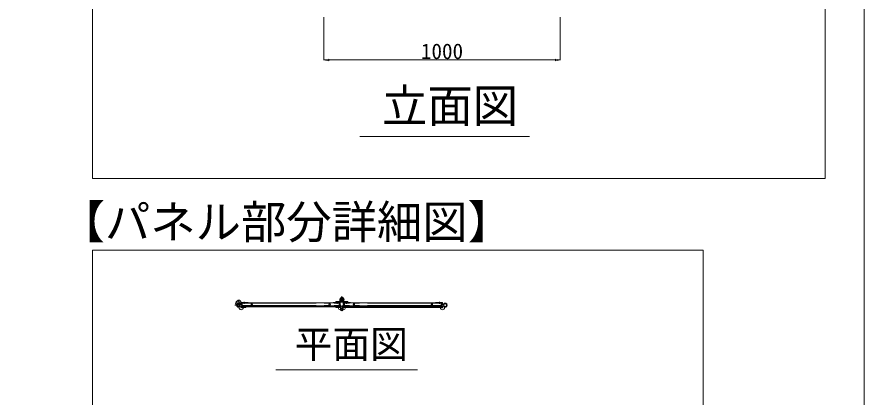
# Model space of a CAD drawing. Units: millimetres, scale not verified. Extents: x -10338 to 10338, y -7128 to 7128.
# Drawn here: x 6204 to 10338, y -973 to 880 of the extents above; entities that cross this region are included whole.
import ezdxf
from ezdxf.enums import TextEntityAlignment as Align

# ---------------------------------------------------------------- set-up
doc = ezdxf.new("R2010")
doc.units = ezdxf.units.MM
doc.header["$LTSCALE"] = 40
doc.header["$PDMODE"] = 32
doc.header["$PDSIZE"] = 20
doc.linetypes.add('DOUBLE_CHAIN2', pattern=[12.8, 9, -1, 0.6, -0.6, 0.6, -1])
doc.layers.add('0-C_図面枠', color=7, linetype='Continuous', lineweight=9)
doc.styles.add('ＭＳ ゴシック', font='')
doc.styles.get('ＭＳ ゴシック').set_extended_font_data('MS Gothic')

msp = doc.modelspace()

# ---------------------------------------------------------------- linework, layer by layer
at = {"layer": '0-C_図面枠'}
for p, q in [((7702.59, 879.29), (7702.59, 669.09)), ((8855.19, 879.29), (8855.19, 669.09)), ((7725.64, 670.24), (8832.14, 670.24)), ((7876.85, 297.04), (8705.82, 297.04)), ((7797.13, -493.08), (7797.64, -492.8)), ((7798.42, -493.02), (7800.12, -496.04)), ((7285, -524.58), (7267.62, -524.58)), ((7297.68, -521.12), (7295.64, -521.12)), ((7297.68, -528.04), (7295.64, -528.04)), ((7298.25, -519.92), (7298.25, -512.71)), ((7298.25, -529.14), (7299.4, -529.14)), ((7298.25, -536.34), (7298.25, -529.14)), ((7298.83, -512.14), (7332.25, -512.13)), ((7298.83, -536.92), (7314.96, -536.92)), ((7299.4, -513.86), (7302.86, -513.86)), ((7299.4, -535.19), (7299.4, -529.14)), ((7299.4, -535.19), (7302.86, -535.18)), ((7299.98, -514.21), (7302.86, -514.2)), ((7299.98, -518.82), (7299.98, -514.21)), ((7302.86, -535.18), (7302.86, -513.86)), ((7302.86, -534.96), (7302.86, -514.21)), ((7304.02, -513.86), (7776.58, -513.85)), ((7304.02, -513.86), (7332.83, -513.86)), ((7304.02, -528.04), (7304.02, -513.86)), ((7304.02, -528.04), (7776.58, -528.02)), ((7304.02, -528.04), (7338.59, -528.04)), ((7304.02, -534.96), (7304.02, -530.34)), ((7304.59, -529.77), (7323.61, -529.77)), ((7304.59, -535.53), (7315.54, -535.53)), ((7313.24, -508.96), (7313.24, -518.18)), ((7314.96, -536.92), (7319, -536.92)), ((7315.54, -535.53), (7320.73, -535.53)), ((7320.73, -535.18), (7320.73, -536.92)), ((7324.18, -529.19), (7323.61, -529.77)), ((7324.18, -529.19), (7334.56, -529.19)), ((7332.83, -513.86), (7332.83, -512.71)), ((7338.59, -529.77), (7338.59, -528.04)), ((7742, -529.75), (7742, -528.02)), ((7776.58, -528.02), (7742, -528.02)), ((7756.41, -529.18), (7746.04, -529.18)), ((7747.77, -513.85), (7747.77, -512.7)), ((7776.58, -513.85), (7747.77, -513.85)), ((7781.77, -512.12), (7748.34, -512.12)), ((7756.41, -529.18), (7756.99, -529.75)), ((7776.01, -529.75), (7756.99, -529.75)), ((7759.87, -535.17), (7759.87, -536.9)), ((7765.06, -535.52), (7759.87, -535.52)), ((7760.87, -507.53), (7783.37, -507.53)), ((7760.87, -507.53), (7760.87, -512.14)), ((7760.87, -512.14), (7779.31, -512.14)), ((7765.63, -536.9), (7761.6, -536.9)), ((7776.01, -535.52), (7765.06, -535.52)), ((7781.77, -536.9), (7765.63, -536.9)), ((7767.36, -508.95), (7767.36, -518.17)), ((7773.55, -507.53), (7773.55, -509.84)), ((7776.58, -528.02), (7776.58, -513.85)), ((7776.58, -534.94), (7776.58, -530.33)), ((7777.74, -535.17), (7777.74, -513.85)), ((7777.74, -533.72), (7777.74, -515.28)), ((7781.19, -535.17), (7777.74, -535.17)), ((7780.04, -514.71), (7778.31, -514.71)), ((7780.04, -534.3), (7778.31, -534.3)), ((7779.31, -509.84), (7779.31, -512.14)), ((7779.89, -501.19), (7779.89, -507.53)), ((7780.62, -515.28), (7780.62, -521.16)), ((7780.62, -525.96), (7780.62, -533.72)), ((7782.35, -529.12), (7781.19, -529.12)), ((7781.19, -535.17), (7781.19, -529.12)), ((7781.62, -505.8), (7781.62, -507.53)), ((7782.3, -523.78), (7782.62, -523.94)), ((7782.34, -519.9), (7782.34, -512.69)), ((7782.35, -536.32), (7782.35, -529.12)), ((7782.94, -541.74), (7782.94, -525.95)), ((7784.04, -496.36), (7783.78, -503.27)), ((7784.1, -541.74), (7783.97, -525.96)), ((7795.24, -541.74), (7795.36, -525.96)), ((7795.55, -496.79), (7795.3, -503.7)), ((7818.46, -507.53), (7795.96, -507.53)), ((7796.39, -541.74), (7796.39, -525.95)), ((7797.04, -523.78), (7796.72, -523.94)), ((7796.98, -519.9), (7796.98, -512.69)), ((7796.98, -529.12), (7798.14, -529.12)), ((7796.98, -536.32), (7796.98, -529.12)), ((7797.56, -512.12), (7830.99, -512.12)), ((7797.56, -536.9), (7813.7, -536.9)), ((7797.72, -505.8), (7797.72, -507.53)), ((7798.14, -535.17), (7798.14, -529.12)), ((7798.14, -535.17), (7801.6, -535.17)), ((7798.72, -515.86), (7798.72, -521.16)), ((7798.72, -525.96), (7798.72, -533.72)), ((7799.29, -514.71), (7801.02, -514.71)), ((7799.29, -534.3), (7801.02, -534.3)), ((7799.44, -501.19), (7799.44, -507.53)), ((7800.02, -509.84), (7800.02, -512.14)), ((7818.46, -512.14), (7800.02, -512.14)), ((7801.6, -535.17), (7801.6, -513.84)), ((7801.6, -533.72), (7801.6, -515.28)), ((7802.75, -513.84), (7831.56, -513.85)), ((7802.75, -528.02), (7802.75, -513.84)), ((8275.32, -513.86), (7802.75, -513.84)), ((7802.75, -528.02), (7837.32, -528.02)), ((7802.75, -528.02), (8275.32, -528.04)), ((7802.75, -534.94), (7802.75, -530.33)), ((7803.32, -529.75), (7822.34, -529.75)), ((8274.74, -535.53), (7803.32, -535.52)), ((7805.78, -507.53), (7805.78, -509.84)), ((7811.97, -508.95), (7811.97, -518.17)), ((7813.7, -536.9), (7817.73, -536.9)), ((7814.27, -535.52), (7819.46, -535.52)), ((7818.46, -507.53), (7818.46, -512.14)), ((7819.46, -535.17), (7819.46, -536.9)), ((7822.92, -529.18), (7822.34, -529.75)), ((7822.92, -529.18), (7833.29, -529.18)), ((7832.04, -513.6), (7831.71, -512.5)), ((7837.32, -529.75), (7837.32, -528.02)), ((8240.74, -529.77), (8240.74, -528.04)), ((8275.32, -528.04), (8240.74, -528.04)), ((8255.14, -529.19), (8244.77, -529.19)), ((8246.5, -513.86), (8246.5, -512.71)), ((8246.5, -513.86), (8246.5, -512.71)), ((8280.5, -512.13), (8247.08, -512.13)), ((8255.14, -529.19), (8255.72, -529.77)), ((8274.74, -529.77), (8255.72, -529.77)), ((8258.6, -535.18), (8258.6, -536.91)), ((8263.79, -535.53), (8258.6, -535.53)), ((8264.36, -536.91), (8260.33, -536.91)), ((8280.5, -536.91), (8264.36, -536.91)), ((8266.1, -508.96), (8266.1, -518.18)), ((8275.32, -528.04), (8275.32, -513.86)), ((8275.32, -534.96), (8275.32, -530.34)), ((8276.47, -535.18), (8276.47, -513.86)), ((8279.93, -513.86), (8276.47, -513.86)), ((8279.35, -514.21), (8276.47, -514.2)), ((8276.47, -534.96), (8276.47, -514.21)), ((8279.92, -535.18), (8276.47, -535.18)), ((8279.35, -518.82), (8279.35, -514.21)), ((8281.08, -529.13), (8279.92, -529.13)), ((8279.92, -535.18), (8279.92, -529.13)), ((8281.08, -519.91), (8281.08, -512.71)), ((8281.08, -536.34), (8281.08, -529.13)), ((8281.66, -521.12), (8283.69, -521.12)), ((8281.66, -528.04), (8283.69, -528.04)), ((7468.15, -839.54), (8158.96, -839.54))]:
    msp.add_line(p, q, dxfattribs=at)
at = {"layer": '0-C_図面枠', "color": 134}
for p, q in [((7725.64, 674.08), (7702.59, 670.24)), ((7702.59, 670.24), (7725.64, 666.4)), ((7725.64, 674.08), (7725.64, 666.4)), ((8832.14, 674.08), (8855.19, 670.24)), ((8832.14, 674.08), (8832.14, 666.4)), ((8855.19, 670.24), (8832.14, 666.4))]:
    msp.add_line(p, q, dxfattribs=at)
at = {"layer": '0-C_図面枠', "linetype": 'DOUBLE_CHAIN2'}
for p, q in [((7789.67, -500.05), (7789.67, -481.26)), ((7304.02, -515.2), (7776.58, -515.2)), ((7304.02, -526.55), (7776.58, -526.55)), ((8275.32, -515.2), (7802.75, -515.2)), ((8275.32, -526.55), (7802.75, -526.55))]:
    msp.add_line(p, q, dxfattribs=at)
at = {"layer": '0-C_図面枠'}
for points in [[(-10338.45, -7127.75), (10338.45, -7127.75), (10338.45, 7127.75), (-10338.45, 7127.75)], [(7784.04, -496.36), (7789.92, -493.12), (7795.55, -496.79)], [(7799.9, -496.82), (7799.4, -497.1), (7797.13, -493.08)], [(7298.25, -519.92), (7299.4, -519.92), (7299.4, -513.86)], [(7299.98, -530.34), (7299.98, -534.96), (7302.86, -534.96)], [(7334.56, -529.19), (7335.14, -529.77), (7338.59, -529.77)], [(7746.04, -529.18), (7745.46, -529.75), (7742, -529.75)], [(7760.87, -509.84), (7779.31, -509.84), (7790.1, -509.84)], [(7782.34, -519.9), (7781.19, -519.9), (7781.19, -513.85), (7777.74, -513.85)], [(7783.78, -503.27), (7789.41, -506.94), (7795.3, -503.7)], [(7818.46, -509.84), (7800.02, -509.84), (7789.24, -509.84)], [(7796.98, -519.9), (7798.14, -519.9), (7798.14, -513.84), (7801.6, -513.84)], [(7833.29, -529.18), (7833.87, -529.75), (7837.32, -529.75)], [(8244.77, -529.19), (8244.2, -529.77), (8240.74, -529.77)], [(8279.35, -530.34), (8279.35, -534.96), (8276.47, -534.96)], [(8281.08, -519.91), (8279.93, -519.91), (8279.93, -513.86)]]:
    msp.add_lwpolyline(points, dxfattribs=at)
for points in [[(6573.32, 4821.56), (10148.67, 4821.56), (10148.67, 92.12), (6573.32, 92.12)], [(6573.32, -256.81), (9552.78, -256.81), (9552.78, -5204.9), (6573.32, -5204.9)], [(7304.02, -533.8), (7304.02, -530.33), (7776.58, -530.33), (7776.58, -533.8)], [(7802.75, -533.8), (7802.75, -530.33), (8275.32, -530.33), (8275.32, -533.8)]]:
    msp.add_lwpolyline(points, close=True, dxfattribs=at)
for centre, radius in [((7789.67, -500.05), 9.8), ((7789.67, -500.05), 9.22), ((7789.67, -500.05), 5.76), ((7789.67, -500.05), 5.19), ((7285, -524.58), 6.34), ((7350.12, -520.92), 3.46), ((7730.48, -520.9), 3.46), ((7789.67, -500.05), 3.46), ((7848.86, -520.9), 3.46), ((8229.22, -520.92), 3.46), ((8294.33, -524.58), 6.34)]:
    msp.add_circle(centre, radius, dxfattribs=at)
for centre, radius, start, end in [((7797.92, -493.3), 0.576, 29.382, 119.382), ((7799.61, -496.32), 0.576, 299.382, 29.382), ((7284.94, -524.52), 9.8, 28, 330.895), ((7295.64, -518.82), 2.3, 208.439, 270.002), ((7295.64, -530.34), 2.3, 90.002, 151.565), ((7297.68, -518.82), 2.3, 270.002, 0.002), ((7297.68, -530.34), 2.3, 0.002, 90.002), ((7298.83, -512.71), 0.576, 90.002, 180.002), ((7298.83, -536.34), 0.576, 180.002, 270.002), ((7304.59, -530.34), 0.576, 90.002, 180.002), ((7304.59, -534.96), 0.576, 180.002, 270.002), ((7313.24, -520.84), 9.8, 61.928, 118.072), ((7319, -535.18), 1.73, 270.002, 0.002), ((7329.37, -520.55), 9.8, 241.928, 298.072), ((7332.25, -512.71), 0.576, 0.002, 90.002), ((7751.23, -520.53), 9.8, 241.928, 298.072), ((7748.34, -512.7), 0.576, 90.002, 180.002), ((7761.6, -535.17), 1.73, 180.002, 270.002), ((7767.36, -516.08), 9.8, 61.928, 118.072), ((7776.01, -530.33), 0.576, 0.002, 90.002), ((7776.01, -534.94), 0.576, 270.002, 0.002), ((7778.31, -515.28), 0.576, 90, 180), ((7778.31, -533.72), 0.576, 180, 270), ((7780.04, -515.28), 0.576, 0, 90), ((7780.04, -533.72), 0.576, 270, 0), ((7783.5, -521.16), 2.88, 180, 245.323), ((7781.77, -525.96), 1.15, 0.323, 180), ((7781.77, -512.69), 0.576, 0.002, 90.002), ((7781.77, -536.32), 0.576, 270.002, 0.002), ((7781.77, -525.96), 2.2, 0, 70.063), ((7797.56, -525.96), 2.2, 109.937, 180), ((7797.56, -525.96), 1.15, 0, 179.677), ((7797.56, -512.69), 0.576, 89.998, 179.998), ((7797.56, -536.32), 0.576, 179.998, 269.998), ((7795.84, -521.16), 2.88, 294.677, 0), ((7799.29, -515.28), 0.576, 90, 180), ((7799.29, -533.72), 0.576, 180, 270), ((7801.02, -515.28), 0.576, 0, 90), ((7801.02, -533.72), 0.576, 270, 0), ((7803.32, -530.33), 0.576, 89.998, 179.998), ((7803.32, -534.94), 0.576, 179.998, 269.998), ((7811.97, -516.08), 9.8, 61.928, 118.072), ((7817.73, -535.17), 1.73, 269.998, 359.998), ((7828.11, -520.53), 9.8, 241.928, 298.072), ((7831.16, -512.67), 0.576, 17.118, 107.118), ((8249.96, -520.55), 9.8, 241.928, 298.072), ((8247.08, -512.71), 0.576, 89.998, 179.998), ((8247.08, -512.71), 0.576, 89.998, 179.998), ((8260.33, -535.18), 1.73, 179.998, 269.998), ((8266.1, -520.84), 9.8, 61.928, 118.072), ((8274.74, -530.34), 0.576, 359.998, 89.998), ((8274.74, -534.96), 0.576, 269.998, 359.998), ((8281.66, -518.82), 2.3, 179.998, 269.998), ((8281.66, -530.34), 2.3, 89.998, 179.998), ((8280.5, -512.71), 0.576, 359.998, 89.998), ((8280.5, -536.34), 0.576, 269.998, 359.998), ((8283.69, -518.82), 2.3, 269.998, 331.561), ((8283.69, -530.34), 2.3, 28.435, 89.998), ((8294.39, -524.52), 9.8, 209.105, 152), ((7796.77, -541.49), 13.83, 181.045, 220.133), ((7796.77, -541.49), 12.68, 179.698, 220.354), ((7789.67, -547.72), 4.36, 217.704, 322.296), ((7789.67, -547.72), 3.22, 217.704, 322.296), ((7782.56, -541.49), 12.68, 319.646, 0.302), ((7782.56, -541.49), 13.83, 319.867, 358.955)]:
    msp.add_arc(centre, radius, start, end, dxfattribs=at)
for p in [(7789.67, -500.05), (7790.46, -496.92), (7281.43, -515.38), (7287.16, -510.34), (7298.25, -536.92), (7782.35, -536.9), (7796.98, -536.9), (8281.08, -536.91)]:
    msp.add_point(p, dxfattribs=at)

# ---------------------------------------------------------------- texts
at = {"layer": '0-C_図面枠', "style": 'ＭＳ ゴシック'}
for s, height, p in [('1000', 75.71, (8175.62, 652.08)), ('立面図', 162.2, (7986.14, 316.9)), ('【パネル部分詳細図】', 162.2, (6412.49, -248.9)), ('平面図', 135.2, (7559.22, -822.99))]:
    msp.add_text(s, height=height, dxfattribs=at).set_placement(p, align=Align.BOTTOM_LEFT)

doc.saveas('drawing.dxf')
